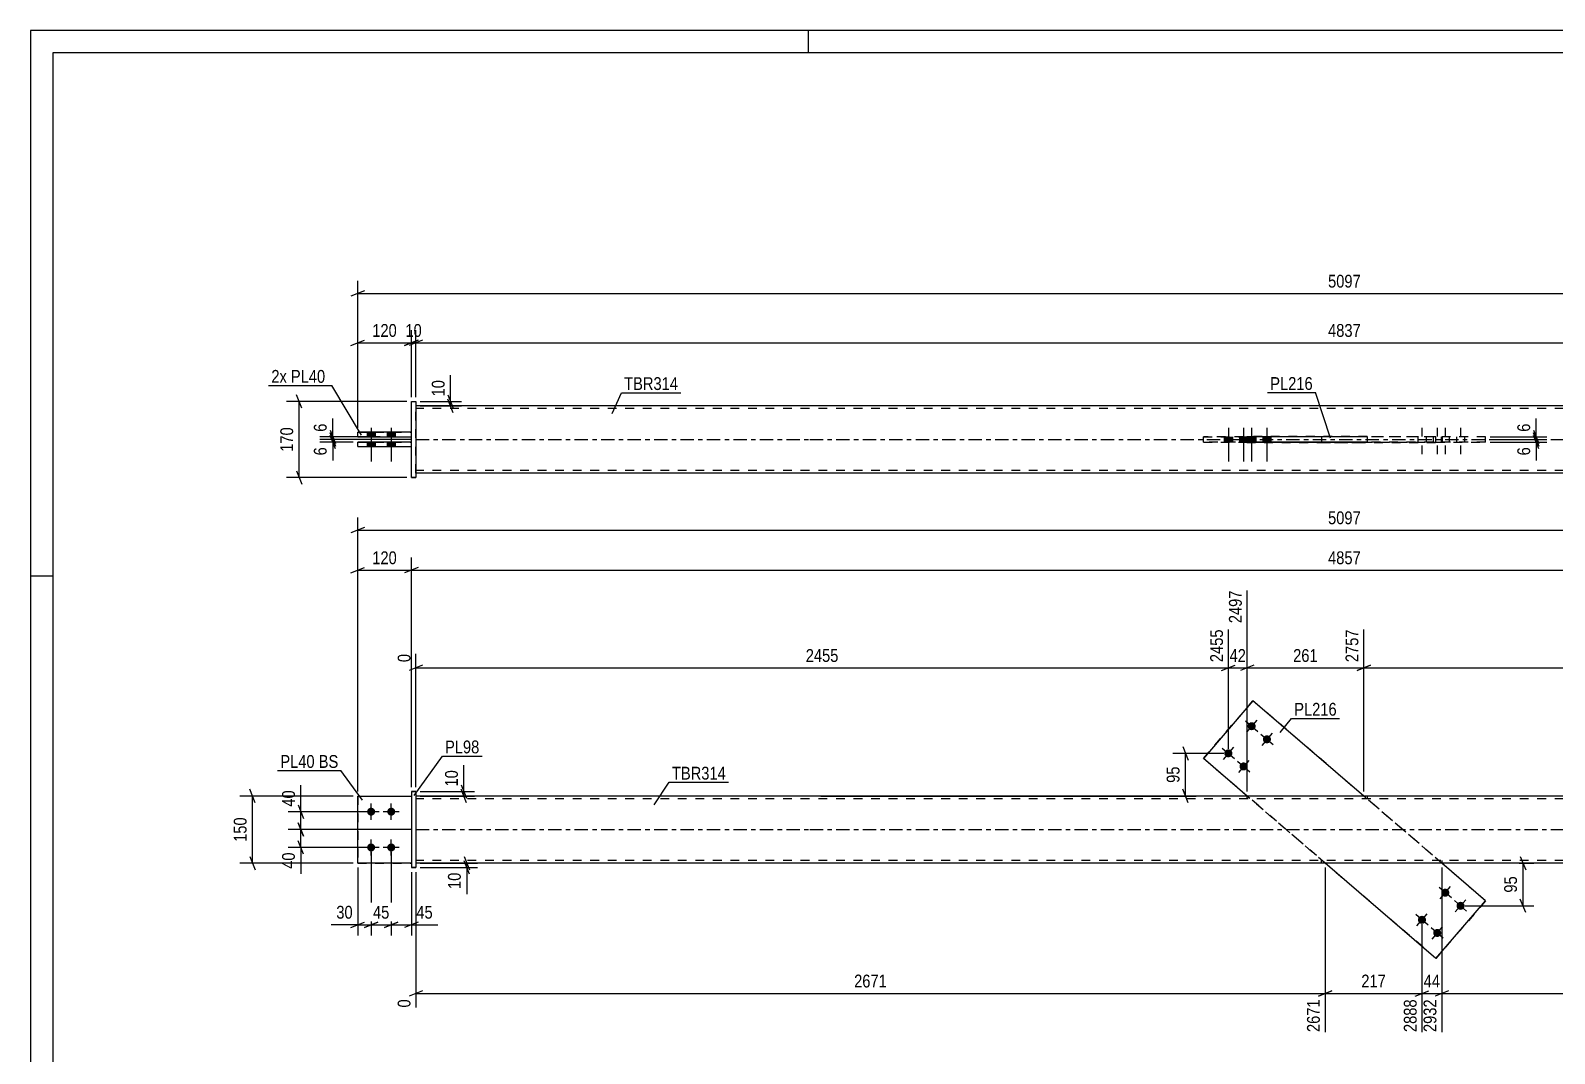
# Model space of a CAD drawing. Header units: millimetres. Extents: x 0 to 594, y 0 to 420.
# Drawn here: x 0 to 340.8, y 191.3 to 420 of the extents above; entities that cross this region are included whole.
import ezdxf

# ---------------------------------------------------------------- set-up
doc = ezdxf.new("R2010")
doc.units = ezdxf.units.MM
doc.linetypes.add('DXK_LINE_DOT2', pattern=[3.9198, 1.9599, -1.9599])
doc.linetypes.add('DXK_LINE_DOT3', pattern=[5.9187, 2.979, -0.9799, 0.9799, -0.9799])
doc.styles.add('Arial Narrow', font='ARIALN.TTF', dxfattribs={"height": 0.2})

# ---------------------------------------------------------------- blocks, each defined once
blk = doc.blocks.new('Unknown-580610075-1130')
at = {"color": 5, "linetype": 'Continuous'}
for p, q in [((594, 420), (0, 420)), ((0, 420), (0, 0)), ((174, 415), (174, 420)), ((589, 415), (5, 415)), ((5, 415), (5, 5)), ((5, 298), (0, 298))]:
    blk.add_line(p, q, dxfattribs=at)
blk = doc.blocks.new('Part-580610075-1679 - 1673')
at = {"color": 7, "linetype": 'DXK_LINE_DOT2'}
for p, q in [((73.17, 248.86), (73.17, 233.86)), ((73.17, 248.86), (85.17, 248.86)), ((85.17, 248.86), (85.17, 233.86)), ((73.17, 233.86), (85.17, 233.86))]:
    blk.add_line(p, q, dxfattribs=at)
blk = doc.blocks.new('Part-580610075-1700 - 1673')
at = {"color": 2, "linetype": 'Continuous'}
for p, q in [((174.17, 248.86), (86.17, 248.86)), ((413.37, 248.86), (174.27, 248.86)), ((174.17, 233.86), (86.17, 233.86)), ((413.37, 233.86), (174.27, 233.86))]:
    blk.add_line(p, q, dxfattribs=at)
at = {"color": 7, "linetype": 'DXK_LINE_DOT2'}
for p, q in [((86.17, 248.86), (86.17, 233.86)), ((271.96, 248.86), (271.96, 248.26)), ((298.93, 248.86), (298.93, 248.26)), ((174.17, 248.26), (86.17, 248.26)), ((413.37, 248.26), (174.27, 248.26)), ((174.17, 234.46), (86.17, 234.46)), ((413.37, 234.46), (174.27, 234.46)), ((288.71, 233.86), (288.71, 234.46)), ((315.68, 233.86), (315.68, 234.46))]:
    blk.add_line(p, q, dxfattribs=at)
at = {"color": 7, "linetype": 'DXK_LINE_DOT3'}
for p, q in [((86.17, 241.36), (174.17, 241.36)), ((174.27, 241.36), (413.37, 241.36))]:
    blk.add_line(p, q, dxfattribs=at)
blk = doc.blocks.new('Part-580610075-1684 - 1673')
at = {"color": 2, "linetype": 'Continuous'}
for p, q in [((73.17, 233.86), (73.17, 248.86)), ((73.17, 248.86), (85.17, 248.86)), ((85.17, 233.86), (73.17, 233.86))]:
    blk.add_line(p, q, dxfattribs=at)
at = {"color": 7, "linetype": 'DXK_LINE_DOT2'}
blk.add_line((85.17, 248.86), (85.17, 233.86), dxfattribs=at)
blk = doc.blocks.new('Bolt-580610075-1706 - 1673')
at = {"linetype": 'Continuous'}
for points in [[(273.07, 265.37), (273.26, 265.35), (273.44, 265.29), (273.6, 265.19), (273.74, 265.07), (273.85, 264.92), (273.93, 264.74), (273.97, 264.56), (273.97, 264.37), (273.93, 264.19), (273.85, 264.02), (273.74, 263.86), (273.6, 263.74), (273.44, 263.64), (273.26, 263.59), (273.07, 263.57), (272.89, 263.59), (272.71, 263.64), (272.54, 263.74), (272.4, 263.86), (272.29, 264.02), (272.22, 264.19), (272.18, 264.37), (272.18, 264.56), (272.22, 264.74), (272.29, 264.92), (272.4, 265.07), (272.54, 265.19), (272.71, 265.29), (272.89, 265.35)], [(276.48, 262.43), (276.67, 262.41), (276.85, 262.36), (277.01, 262.26), (277.15, 262.14), (277.26, 261.98), (277.34, 261.81), (277.38, 261.63), (277.38, 261.44), (277.34, 261.25), (277.26, 261.08), (277.15, 260.93), (277.01, 260.8), (276.85, 260.71), (276.67, 260.65), (276.48, 260.63), (276.3, 260.65), (276.12, 260.71), (275.96, 260.8), (275.82, 260.93), (275.71, 261.08), (275.63, 261.25), (275.59, 261.44), (275.59, 261.63), (275.63, 261.81), (275.71, 261.98), (275.82, 262.14), (275.96, 262.26), (276.12, 262.36), (276.3, 262.41)], [(267.86, 259.3), (268.04, 259.28), (268.22, 259.22), (268.39, 259.13), (268.53, 259), (268.64, 258.85), (268.71, 258.68), (268.75, 258.49), (268.75, 258.31), (268.71, 258.12), (268.64, 257.95), (268.53, 257.8), (268.39, 257.67), (268.22, 257.58), (268.04, 257.52), (267.86, 257.5), (267.67, 257.52), (267.49, 257.58), (267.33, 257.67), (267.19, 257.8), (267.08, 257.95), (267, 258.12), (266.96, 258.31), (266.96, 258.49), (267, 258.68), (267.08, 258.85), (267.19, 259), (267.33, 259.13), (267.49, 259.22), (267.67, 259.28)], [(271.27, 256.37), (271.46, 256.35), (271.64, 256.29), (271.8, 256.19), (271.94, 256.07), (272.05, 255.92), (272.13, 255.74), (272.16, 255.56), (272.16, 255.37), (272.13, 255.19), (272.05, 255.02), (271.94, 254.86), (271.8, 254.74), (271.64, 254.64), (271.46, 254.59), (271.27, 254.57), (271.08, 254.59), (270.9, 254.64), (270.74, 254.74), (270.6, 254.86), (270.49, 255.02), (270.41, 255.19), (270.37, 255.37), (270.37, 255.56), (270.41, 255.74), (270.49, 255.92), (270.6, 256.07), (270.74, 256.19), (270.9, 256.29), (271.08, 256.35)]]:
    blk.add_hatch(color=1, dxfattribs=at).paths.add_polyline_path(points)
at = {"color": 1, "linetype": 'Continuous'}
for p, q in [((274.25, 265.83), (271.9, 263.1)), ((271.71, 265.64), (274.44, 263.29)), ((275.12, 262.71), (277.85, 260.36)), ((277.66, 262.9), (275.31, 260.17)), ((266.49, 259.57), (269.22, 257.23)), ((269.03, 259.76), (266.68, 257.03)), ((269.9, 256.64), (272.63, 254.29)), ((272.44, 256.83), (270.1, 254.1))]:
    blk.add_line(p, q, dxfattribs=at)
blk = doc.blocks.new('Bolt-580610075-1707 - 1673')
at = {"linetype": 'Continuous'}
for points in [[(316.37, 228.15), (316.56, 228.13), (316.74, 228.07), (316.9, 227.97), (317.04, 227.85), (317.15, 227.7), (317.23, 227.52), (317.27, 227.34), (317.27, 227.15), (317.23, 226.97), (317.15, 226.8), (317.04, 226.64), (316.9, 226.52), (316.74, 226.42), (316.56, 226.37), (316.37, 226.35), (316.18, 226.37), (316, 226.42), (315.84, 226.52), (315.7, 226.64), (315.59, 226.8), (315.51, 226.97), (315.48, 227.15), (315.48, 227.34), (315.51, 227.52), (315.59, 227.7), (315.7, 227.85), (315.84, 227.97), (316, 228.07), (316.18, 228.13)], [(319.78, 225.21), (319.97, 225.19), (320.15, 225.14), (320.31, 225.04), (320.45, 224.92), (320.56, 224.76), (320.64, 224.59), (320.68, 224.41), (320.68, 224.22), (320.64, 224.03), (320.56, 223.86), (320.45, 223.71), (320.31, 223.58), (320.15, 223.49), (319.97, 223.43), (319.78, 223.41), (319.6, 223.43), (319.42, 223.49), (319.25, 223.58), (319.11, 223.71), (319, 223.86), (318.93, 224.03), (318.89, 224.22), (318.89, 224.41), (318.93, 224.59), (319, 224.76), (319.11, 224.92), (319.25, 225.04), (319.42, 225.14), (319.6, 225.19)], [(311.16, 222.08), (311.34, 222.06), (311.52, 222), (311.68, 221.91), (311.82, 221.78), (311.94, 221.63), (312.01, 221.46), (312.05, 221.27), (312.05, 221.09), (312.01, 220.9), (311.94, 220.73), (311.82, 220.58), (311.68, 220.45), (311.52, 220.36), (311.34, 220.3), (311.16, 220.28), (310.97, 220.3), (310.79, 220.36), (310.63, 220.45), (310.49, 220.58), (310.38, 220.73), (310.3, 220.9), (310.26, 221.09), (310.26, 221.27), (310.3, 221.46), (310.38, 221.63), (310.49, 221.78), (310.63, 221.91), (310.79, 222), (310.97, 222.06)], [(314.57, 219.15), (314.76, 219.13), (314.93, 219.07), (315.1, 218.97), (315.24, 218.85), (315.35, 218.7), (315.42, 218.52), (315.46, 218.34), (315.46, 218.15), (315.42, 217.97), (315.35, 217.8), (315.24, 217.64), (315.1, 217.52), (314.93, 217.42), (314.76, 217.37), (314.57, 217.35), (314.38, 217.37), (314.2, 217.42), (314.04, 217.52), (313.9, 217.64), (313.79, 217.8), (313.71, 217.97), (313.67, 218.15), (313.67, 218.34), (313.71, 218.52), (313.79, 218.7), (313.9, 218.85), (314.04, 218.97), (314.2, 219.07), (314.38, 219.13)]]:
    blk.add_hatch(color=1, dxfattribs=at).paths.add_polyline_path(points)
at = {"color": 1, "linetype": 'Continuous'}
for p, q in [((317.74, 226.07), (315.01, 228.42)), ((315.2, 225.88), (317.54, 228.61)), ((321.15, 223.14), (318.42, 225.49)), ((318.61, 222.95), (320.96, 225.68)), ((312.52, 220.01), (309.79, 222.35)), ((309.98, 219.81), (312.33, 222.54)), ((315.93, 217.07), (313.2, 219.42)), ((313.4, 216.88), (315.74, 219.61))]:
    blk.add_line(p, q, dxfattribs=at)
blk = doc.blocks.new('Bolt-580610075-1709 - 1673')
at = {"linetype": 'Continuous'}
for points in [[(76.17, 244.46, -1), (76.17, 246.26, -1)], [(80.67, 244.46, -1), (80.67, 246.26, -1)], [(76.17, 236.46, -1), (76.17, 238.26, -1)], [(80.67, 236.46, -1), (80.67, 238.26, -1)]]:
    blk.add_hatch(color=1, dxfattribs=at).paths.add_polyline_path(points)
at = {"color": 1, "linetype": 'Continuous'}
for p, q in [((76.17, 243.56), (76.17, 247.16)), ((80.67, 243.56), (80.67, 247.16)), ((77.97, 245.36), (74.37, 245.36)), ((82.47, 245.36), (78.87, 245.36)), ((76.17, 235.56), (76.17, 239.16)), ((80.67, 235.56), (80.67, 239.16)), ((77.97, 237.36), (74.37, 237.36)), ((82.47, 237.36), (78.87, 237.36))]:
    blk.add_line(p, q, dxfattribs=at)
blk = doc.blocks.new('Part-580610075-1715 - 1673')
at = {"color": 2, "linetype": 'Continuous'}
for p, q in [((273.35, 270.16), (262.27, 257.27)), ((273.35, 270.16), (273.35, 270.16)), ((298.13, 248.86), (273.35, 270.16)), ((272.06, 248.86), (262.27, 257.27)), ((262.27, 257.27), (262.27, 257.27)), ((314.29, 212.55), (289.51, 233.86)), ((325.37, 225.44), (315.58, 233.86)), ((314.29, 212.55), (325.37, 225.44)), ((325.37, 225.44), (325.37, 225.44)), ((314.29, 212.55), (314.29, 212.55))]:
    blk.add_line(p, q, dxfattribs=at)
at = {"color": 7, "linetype": 'DXK_LINE_DOT2'}
for p, q in [((262.27, 257.27), (273.35, 270.16)), ((325.37, 225.44), (273.35, 270.16)), ((314.29, 212.55), (262.27, 257.27)), ((289.51, 233.86), (272.06, 248.86)), ((315.58, 233.86), (298.13, 248.86)), ((325.37, 225.44), (314.29, 212.55))]:
    blk.add_line(p, q, dxfattribs=at)
blk = doc.blocks.new('Part-580610075-1720 - 1673')
at = {"color": 2, "linetype": 'Continuous'}
for p, q in [((86.17, 249.86), (85.17, 249.86)), ((85.17, 249.86), (85.17, 232.86)), ((86.17, 249.86), (86.17, 249.86)), ((86.17, 249.86), (86.17, 232.86)), ((85.17, 232.86), (86.17, 232.86))]:
    blk.add_line(p, q, dxfattribs=at)
at = {"color": 7, "linetype": 'DXK_LINE_DOT2'}
for p, q in [((85.17, 249.86), (86.17, 249.86)), ((86.17, 232.86), (85.17, 232.86))]:
    blk.add_line(p, q, dxfattribs=at)
blk = doc.blocks.new('Part-580610075-1418 - 1367')
at = {"color": 2, "linetype": 'Continuous'}
for p, q in [((73.17, 326.97), (73.17, 327.97)), ((85.17, 327.97), (73.17, 327.97)), ((73.17, 326.97), (73.17, 326.97)), ((73.17, 326.97), (85.17, 326.97))]:
    blk.add_line(p, q, dxfattribs=at)
at = {"color": 7, "linetype": 'DXK_LINE_DOT2'}
for p, q in [((73.17, 327.97), (85.17, 327.97)), ((85.17, 326.97), (85.17, 327.97)), ((73.17, 326.97), (85.17, 326.97))]:
    blk.add_line(p, q, dxfattribs=at)
blk = doc.blocks.new('Bolt-580610075-1370 - 1367')
at = {"linetype": 'Continuous'}
for points in [[(75.27, 329.17), (77.07, 329.17), (77.07, 330.17), (75.27, 330.17)], [(75.27, 329.17), (77.07, 329.17), (77.07, 330.17), (75.27, 330.17)], [(75.27, 326.97), (77.07, 326.97), (77.07, 327.97), (75.27, 327.97)], [(75.27, 326.97), (77.07, 326.97), (77.07, 327.97), (75.27, 327.97)], [(79.77, 329.17), (81.57, 329.17), (81.57, 330.17), (79.77, 330.17)], [(79.77, 329.17), (81.57, 329.17), (81.57, 330.17), (79.77, 330.17)], [(79.77, 326.97), (81.57, 326.97), (81.57, 327.97), (79.77, 327.97)], [(79.77, 326.97), (81.57, 326.97), (81.57, 327.97), (79.77, 327.97)]]:
    blk.add_hatch(color=1, dxfattribs=at).paths.add_polyline_path(points)
at = {"color": 1, "linetype": 'Continuous'}
for p, q in [((76.17, 331.17), (76.17, 323.67)), ((76.17, 331.17), (76.17, 323.67)), ((80.67, 331.17), (80.67, 323.67)), ((80.67, 331.17), (80.67, 323.67)), ((75.27, 330.17), (75.27, 329.17)), ((75.27, 330.17), (75.27, 329.17)), ((75.27, 327.97), (75.27, 326.97)), ((75.27, 327.97), (75.27, 326.97)), ((77.07, 330.17), (77.07, 329.17)), ((77.07, 330.17), (77.07, 329.17)), ((77.07, 327.97), (77.07, 326.97)), ((77.07, 327.97), (77.07, 326.97)), ((79.77, 330.17), (79.77, 329.17)), ((79.77, 330.17), (79.77, 329.17)), ((79.77, 327.97), (79.77, 326.97)), ((79.77, 327.97), (79.77, 326.97)), ((81.57, 330.17), (81.57, 329.17)), ((81.57, 330.17), (81.57, 329.17)), ((81.57, 327.97), (81.57, 326.97)), ((81.57, 327.97), (81.57, 326.97))]:
    blk.add_line(p, q, dxfattribs=at)
blk = doc.blocks.new('Bolt-580610075-1435 - 1367')
at = {"color": 1, "linetype": 'DXK_LINE_DOT2'}
for p, q in [((311.16, 331.16), (311.16, 323.66)), ((314.57, 331.16), (314.57, 323.66)), ((316.37, 331.16), (316.37, 323.66)), ((319.78, 331.16), (319.78, 323.66)), ((310.26, 329.16), (310.26, 327.96)), ((312.06, 329.16), (312.06, 327.96)), ((313.67, 329.16), (313.67, 327.96)), ((315.47, 329.16), (315.47, 327.96)), ((315.47, 329.16), (315.47, 327.96)), ((317.27, 329.16), (317.27, 327.96)), ((318.88, 329.16), (318.88, 327.96)), ((320.68, 329.16), (320.68, 327.96))]:
    blk.add_line(p, q, dxfattribs=at)
blk = doc.blocks.new('Part-580610075-1456 - 1367')
at = {"color": 2, "linetype": 'Continuous'}
for p, q in [((174.17, 336.06), (86.17, 336.06)), ((413.37, 336.06), (174.27, 336.06)), ((271.96, 329.26), (298.93, 329.26)), ((271.96, 329.26), (271.96, 329.16)), ((271.96, 327.96), (271.96, 327.86)), ((271.96, 327.86), (271.96, 327.86)), ((298.93, 327.86), (271.96, 327.86)), ((288.71, 329.26), (288.71, 329.16)), ((288.71, 327.86), (288.71, 327.96)), ((298.93, 329.26), (298.93, 327.86)), ((174.17, 321.06), (86.17, 321.06)), ((413.37, 321.06), (174.27, 321.06))]:
    blk.add_line(p, q, dxfattribs=at)
at = {"color": 7, "linetype": 'DXK_LINE_DOT2'}
for p, q in [((86.17, 321.06), (86.17, 336.06)), ((174.17, 335.46), (86.17, 335.46)), ((413.37, 335.46), (174.27, 335.46)), ((298.93, 329.26), (271.96, 329.26)), ((271.96, 327.86), (271.96, 329.16)), ((271.96, 327.86), (298.93, 327.86)), ((288.71, 329.26), (288.71, 329.26)), ((288.71, 329.26), (288.71, 329.26)), ((288.71, 329.26), (315.68, 329.26)), ((288.71, 329.26), (315.68, 329.26)), ((288.71, 329.16), (288.71, 327.86)), ((315.68, 327.86), (288.71, 327.86)), ((288.71, 327.86), (288.71, 327.86)), ((288.71, 327.86), (315.68, 327.86)), ((315.68, 329.26), (315.68, 327.86)), ((174.17, 321.66), (86.17, 321.66)), ((413.37, 321.66), (174.27, 321.66))]:
    blk.add_line(p, q, dxfattribs=at)
at = {"color": 7, "linetype": 'DXK_LINE_DOT3'}
for p, q in [((86.17, 328.56), (174.17, 328.56)), ((174.27, 328.56), (413.37, 328.56))]:
    blk.add_line(p, q, dxfattribs=at)
blk = doc.blocks.new('Part-580610075-1413 - 1367')
at = {"color": 2, "linetype": 'Continuous'}
for p, q in [((73.17, 329.17), (73.17, 330.17)), ((85.17, 330.17), (73.17, 330.17)), ((73.17, 329.17), (73.17, 329.17)), ((73.17, 329.17), (85.17, 329.17))]:
    blk.add_line(p, q, dxfattribs=at)
at = {"color": 7, "linetype": 'DXK_LINE_DOT2'}
for p, q in [((73.17, 330.17), (85.17, 330.17)), ((73.17, 329.17), (85.17, 329.17)), ((85.17, 329.17), (85.17, 330.17))]:
    blk.add_line(p, q, dxfattribs=at)
blk = doc.blocks.new('Part-580610075-1397 - 1367')
at = {"color": 2, "linetype": 'Continuous'}
for p, q in [((262.27, 327.96), (262.27, 329.16)), ((273.35, 327.96), (273.35, 329.16)), ((298.93, 329.16), (273.35, 329.16)), ((298.93, 327.96), (273.35, 327.96))]:
    blk.add_line(p, q, dxfattribs=at)
at = {"color": 7, "linetype": 'DXK_LINE_DOT2'}
for p, q in [((314.29, 329.16), (262.27, 329.16)), ((262.27, 329.16), (273.35, 329.16)), ((262.27, 327.96), (314.29, 327.96)), ((273.35, 327.96), (262.27, 327.96)), ((325.37, 329.16), (298.93, 329.16)), ((325.37, 327.96), (298.93, 327.96)), ((314.29, 327.96), (314.29, 329.16)), ((325.37, 329.16), (314.29, 329.16)), ((314.29, 327.96), (325.37, 327.96)), ((325.37, 327.96), (325.37, 329.16))]:
    blk.add_line(p, q, dxfattribs=at)
blk = doc.blocks.new('Part-580610075-1398 - 1367')
at = {"color": 2, "linetype": 'Continuous'}
for p, q in [((85.17, 337.06), (86.17, 337.06)), ((85.17, 320.06), (85.17, 337.06)), ((86.17, 337.06), (86.17, 337.06)), ((86.17, 337.06), (86.17, 320.06)), ((86.17, 320.06), (85.17, 320.06)), ((85.17, 320.06), (85.17, 320.06))]:
    blk.add_line(p, q, dxfattribs=at)
at = {"color": 7, "linetype": 'DXK_LINE_DOT2'}
for p, q in [((85.17, 337.06), (86.17, 337.06)), ((85.17, 320.06), (86.17, 320.06)), ((85.17, 320.06), (85.17, 320.06))]:
    blk.add_line(p, q, dxfattribs=at)
blk = doc.blocks.new('Bolt-580610075-1436 - 1367')
at = {"linetype": 'Continuous'}
for points in [[(268.76, 329.16), (266.96, 329.16), (266.96, 327.96), (268.76, 327.96)], [(272.17, 329.16), (270.37, 329.16), (270.37, 327.96), (272.17, 327.96)], [(273.97, 329.16), (272.17, 329.16), (272.17, 327.96), (273.97, 327.96)], [(277.38, 329.16), (275.58, 329.16), (275.58, 327.96), (277.38, 327.96)]]:
    blk.add_hatch(color=1, dxfattribs=at).paths.add_polyline_path(points)
at = {"color": 1, "linetype": 'Continuous'}
for p, q in [((267.86, 331.16), (267.86, 323.66)), ((271.27, 331.16), (271.27, 323.66)), ((273.07, 331.16), (273.07, 323.66)), ((276.48, 331.16), (276.48, 323.66)), ((266.96, 329.16), (266.96, 327.96)), ((268.76, 329.16), (268.76, 327.96)), ((270.37, 329.16), (270.37, 327.96)), ((272.17, 329.16), (272.17, 327.96)), ((272.17, 329.16), (272.17, 327.96)), ((273.97, 329.16), (273.97, 327.96)), ((275.58, 329.16), (275.58, 327.96)), ((277.38, 329.16), (277.38, 327.96))]:
    blk.add_line(p, q, dxfattribs=at)
blk = doc.blocks.new('StraightDimension-580610075-1850 - 1673')
at = {"color": 7, "linetype": 'Continuous'}
for p, q in [((315.58, 232.86), (315.58, 196.09)), ((311.16, 220.18), (311.16, 196.09)), ((309.66, 204.11), (312.66, 205.31)), ((311.16, 204.71), (315.58, 204.71)), ((317.08, 205.31), (314.08, 204.11))]:
    blk.add_line(p, q, dxfattribs=at)
at = {"color": 0}
blk.add_wipeout([(315.8, 205.46), (315.8, 209.66), (310.94, 209.66), (310.94, 205.46)], dxfattribs=at)
at = {"color": 3, "style": 'Arial Narrow'}
blk.add_text('44', height=2.863, dxfattribs=at).set_placement((311.54, 206.06))
at = {"color": 0, "linetype": 'Continuous'}
blk.add_wipeout([(314.98, 204.01), (310.78, 204.01), (310.78, 195.49), (314.98, 195.49)], dxfattribs=at)
at = {"color": 3, "linetype": 'Continuous', "style": 'Arial Narrow'}
blk.add_text('2932', height=2.863, rotation=90.0002, dxfattribs=at).set_placement((314.38, 196.09))
blk = doc.blocks.new('StraightDimension-580610075-1792 - 1673')
at = {"color": 7, "linetype": 'Continuous'}
for p, q in [((272.06, 249.86), (272.06, 294.8)), ((267.86, 259.4), (267.86, 286.1)), ((266.36, 276.89), (269.36, 278.09)), ((267.86, 277.49), (272.06, 277.49)), ((273.56, 278.09), (270.56, 276.89))]:
    blk.add_line(p, q, dxfattribs=at)
at = {"color": 0, "linetype": 'Continuous'}
blk.add_wipeout([(271.46, 295.4), (267.26, 295.4), (267.26, 286.89), (271.46, 286.89)], dxfattribs=at)
at = {"color": 0}
blk.add_wipeout([(272.38, 278.24), (272.38, 282.44), (267.53, 282.44), (267.53, 278.24)], dxfattribs=at)
at = {"color": 3, "linetype": 'Continuous', "style": 'Arial Narrow'}
blk.add_text('2497', height=2.863, rotation=90.0002, dxfattribs=at).set_placement((270.86, 287.49))
at = {"color": 3, "style": 'Arial Narrow'}
blk.add_text('42', height=2.863, dxfattribs=at).set_placement((268.13, 278.84))
blk = doc.blocks.new('StraightDimension-580610075-1891 - 1673')
at = {"color": 7, "linetype": 'Continuous'}
for p, q in [((96.97, 235.36), (98.17, 232.36)), ((87.17, 233.86), (99.97, 233.86)), ((87.17, 232.86), (99.97, 232.86)), ((98.17, 231.36), (96.97, 234.36)), ((97.57, 232.86), (97.57, 233.86))]:
    blk.add_line(p, q, dxfattribs=at)
at = {"color": 0}
blk.add_wipeout([(96.82, 232.33), (92.62, 232.33), (92.62, 227.48), (96.82, 227.48)], dxfattribs=at)
at = {"color": 7, "linetype": 'Continuous'}
blk.add_line((97.57, 232.86), (97.57, 226.95), dxfattribs=at)
blk.add_line((97.57, 232.86), (97.57, 226.95), dxfattribs=at)
at = {"color": 3, "style": 'Arial Narrow'}
blk.add_text('10', height=2.863, rotation=90.0002, dxfattribs=at).set_placement((96.22, 228.08))
blk = doc.blocks.new('StraightDimension-580610075-1827 - 1673')
at = {"color": 7, "linetype": 'Continuous'}
for p, q in [((76.17, 236.36), (76.17, 217.69)), ((73.17, 232.86), (73.17, 217.69)), ((71.67, 219.49), (74.67, 220.69)), ((73.17, 220.09), (76.17, 220.09)), ((77.67, 220.69), (74.67, 219.49))]:
    blk.add_line(p, q, dxfattribs=at)
at = {"color": 0}
blk.add_wipeout([(72.64, 220.84), (72.64, 225.04), (67.79, 225.04), (67.79, 220.84)], dxfattribs=at)
at = {"color": 7, "linetype": 'Continuous'}
blk.add_line((73.17, 220.09), (67.26, 220.09), dxfattribs=at)
blk.add_line((73.17, 220.09), (67.26, 220.09), dxfattribs=at)
at = {"color": 3, "style": 'Arial Narrow'}
blk.add_text('30', height=2.863, dxfattribs=at).set_placement((68.39, 221.44))
blk = doc.blocks.new('StraightDimension-580610075-1806 - 1673')
at = {"color": 7, "linetype": 'Continuous'}
for p, q in [((267.86, 259.4), (267.86, 286.1)), ((86.17, 250.86), (86.17, 280.62)), ((87.67, 278.09), (84.67, 276.89)), ((86.17, 277.49), (267.86, 277.49)), ((266.36, 276.89), (269.36, 278.09))]:
    blk.add_line(p, q, dxfattribs=at)
at = {"color": 0, "linetype": 'Continuous'}
for points in [[(267.26, 286.7), (263.06, 286.7), (263.06, 278.19), (267.26, 278.19)], [(85.57, 281.22), (81.37, 281.22), (81.37, 278.19), (85.57, 278.19)]]:
    blk.add_wipeout(points, dxfattribs=at)
at = {"color": 0}
blk.add_wipeout([(181.27, 278.24), (181.27, 282.44), (172.76, 282.44), (172.76, 278.24)], dxfattribs=at)
at = {"color": 3, "linetype": 'Continuous', "style": 'Arial Narrow'}
for s, height, p in [('2455', 2.863, (266.66, 278.79)), ('0', 2.86, (84.97, 278.79))]:
    blk.add_text(s, height=height, rotation=90.0002, dxfattribs=at).set_placement(p)
at = {"color": 3, "style": 'Arial Narrow'}
blk.add_text('2455', height=2.863, dxfattribs=at).set_placement((173.36, 278.84))
blk = doc.blocks.new('StraightDimension-580610075-1760 - 1673')
at = {"color": 7, "linetype": 'Continuous'}
for p, q in [((298.13, 249.86), (298.13, 286.1)), ((501.47, 250.86), (501.47, 286.1)), ((299.63, 278.09), (296.63, 276.89)), ((298.13, 277.49), (501.47, 277.49)), ((499.97, 276.89), (502.97, 278.09))]:
    blk.add_line(p, q, dxfattribs=at)
at = {"color": 0, "linetype": 'Continuous'}
blk.add_wipeout([(500.87, 286.7), (496.67, 286.7), (496.67, 278.19), (500.87, 278.19)], dxfattribs=at)
at = {"color": 0}
blk.add_wipeout([(404.06, 278.24), (404.06, 282.44), (395.55, 282.44), (395.55, 278.24)], dxfattribs=at)
at = {"color": 3, "linetype": 'Continuous', "style": 'Arial Narrow'}
blk.add_text('4837', height=2.863, rotation=90.0002, dxfattribs=at).set_placement((500.27, 278.79))
at = {"color": 3, "style": 'Arial Narrow'}
blk.add_text('2079', height=2.863, dxfattribs=at).set_placement((396.15, 278.84))
blk = doc.blocks.new('StraightDimension-580610075-2057 - 1673')
at = {"color": 7, "linetype": 'Continuous'}
for p, q in [((71.67, 298.74), (74.67, 299.94)), ((73.17, 249.86), (73.17, 302.19)), ((86.67, 299.94), (83.67, 298.74)), ((85.17, 250.86), (85.17, 302.19)), ((73.17, 299.34), (85.17, 299.34))]:
    blk.add_line(p, q, dxfattribs=at)
at = {"color": 0}
blk.add_wipeout([(82.51, 300.09), (82.51, 304.29), (75.83, 304.29), (75.83, 300.09)], dxfattribs=at)
at = {"color": 3, "style": 'Arial Narrow'}
blk.add_text('120', height=2.863, dxfattribs=at).set_placement((76.43, 300.69))
blk = doc.blocks.new('StraightDimension-580610075-1900 - 1673')
at = {"color": 7, "linetype": 'Continuous'}
for p, q in [((87.17, 249.86), (99.32, 249.86)), ((87.17, 248.86), (99.32, 248.86)), ((96.32, 251.36), (97.52, 248.36)), ((97.52, 247.36), (96.32, 250.36)), ((96.92, 248.86), (96.92, 249.86))]:
    blk.add_line(p, q, dxfattribs=at)
at = {"color": 0}
blk.add_wipeout([(96.17, 255.24), (91.97, 255.24), (91.97, 250.38), (96.17, 250.38)], dxfattribs=at)
at = {"color": 7, "linetype": 'Continuous'}
blk.add_line((96.92, 249.86), (96.92, 255.76), dxfattribs=at)
blk.add_line((96.92, 249.86), (96.92, 255.76), dxfattribs=at)
at = {"color": 3, "style": 'Arial Narrow'}
blk.add_text('10', height=2.863, rotation=90.0002, dxfattribs=at).set_placement((95.57, 250.98))
blk = doc.blocks.new('StraightDimension-580610075-1909 - 1673')
at = {"color": 7, "linetype": 'Continuous'}
for p, q in [((59.87, 246.86), (61.07, 243.86)), ((75.17, 245.36), (57.62, 245.36)), ((61.07, 239.86), (59.87, 242.86)), ((60.47, 241.36), (60.47, 245.36)), ((85.17, 241.36), (57.62, 241.36))]:
    blk.add_line(p, q, dxfattribs=at)
at = {"color": 0}
blk.add_wipeout([(59.72, 250.74), (55.52, 250.74), (55.52, 245.88), (59.72, 245.88)], dxfattribs=at)
at = {"color": 7, "linetype": 'Continuous'}
blk.add_line((60.47, 245.36), (60.47, 251.26), dxfattribs=at)
blk.add_line((60.47, 245.36), (60.47, 251.26), dxfattribs=at)
at = {"color": 3, "style": 'Arial Narrow'}
blk.add_text('40', height=2.863, rotation=90.0002, dxfattribs=at).set_placement((59.12, 246.48))
blk = doc.blocks.new('StraightDimension-580610075-1735 - 1673')
at = {"color": 7, "linetype": 'Continuous'}
for p, q in [((257.68, 259.9), (258.88, 256.9)), ((266.86, 258.4), (255.43, 258.4)), ((258.28, 248.86), (258.28, 258.4)), ((176.74, 248.86), (260.68, 248.86)), ((258.88, 247.36), (257.68, 250.36))]:
    blk.add_line(p, q, dxfattribs=at)
at = {"color": 0}
blk.add_wipeout([(257.53, 256.06), (253.33, 256.06), (253.33, 251.2), (257.53, 251.2)], dxfattribs=at)
at = {"color": 3, "style": 'Arial Narrow'}
blk.add_text('95', height=2.863, rotation=90.0002, dxfattribs=at).set_placement((256.93, 251.8))
blk = doc.blocks.new('StraightDimension-580610075-1746 - 1673')
at = {"color": 7, "linetype": 'Continuous'}
for p, q in [((73.17, 249.86), (73.17, 311.12)), ((74.67, 308.87), (71.67, 307.67)), ((73.17, 308.27), (514.47, 308.27))]:
    blk.add_line(p, q, dxfattribs=at)
at = {"color": 0}
blk.add_wipeout([(298.08, 309.02), (298.08, 313.22), (289.56, 313.22), (289.56, 309.02)], dxfattribs=at)
at = {"color": 3, "style": 'Arial Narrow'}
blk.add_text('5097', height=2.863, dxfattribs=at).set_placement((290.16, 309.62))
blk = doc.blocks.new('StraightDimension-580610075-2050 - 1673')
at = {"color": 7, "linetype": 'Continuous'}
for p, q in [((86.67, 299.94), (83.67, 298.74)), ((85.17, 250.86), (85.17, 302.19)), ((85.17, 299.34), (502.47, 299.34))]:
    blk.add_line(p, q, dxfattribs=at)
at = {"color": 0}
blk.add_wipeout([(298.08, 300.09), (298.08, 304.29), (289.56, 304.29), (289.56, 300.09)], dxfattribs=at)
at = {"color": 3, "style": 'Arial Narrow'}
blk.add_text('4857', height=2.863, dxfattribs=at).set_placement((290.16, 300.69))
blk = doc.blocks.new('StraightDimension-580610075-1772 - 1673')
at = {"color": 7, "linetype": 'Continuous'}
for p, q in [((272.06, 249.86), (272.06, 294.8)), ((298.13, 249.86), (298.13, 286.1)), ((273.56, 278.09), (270.56, 276.89)), ((272.06, 277.49), (298.13, 277.49)), ((296.63, 276.89), (299.63, 278.09))]:
    blk.add_line(p, q, dxfattribs=at)
at = {"color": 0, "linetype": 'Continuous'}
blk.add_wipeout([(297.53, 286.7), (293.33, 286.7), (293.33, 278.19), (297.53, 278.19)], dxfattribs=at)
at = {"color": 0}
blk.add_wipeout([(288.44, 278.24), (288.44, 282.44), (281.75, 282.44), (281.75, 278.24)], dxfattribs=at)
at = {"color": 3, "linetype": 'Continuous', "style": 'Arial Narrow'}
blk.add_text('2757', height=2.863, rotation=90.0002, dxfattribs=at).set_placement((296.93, 278.79))
at = {"color": 3, "style": 'Arial Narrow'}
blk.add_text('261', height=2.863, dxfattribs=at).set_placement((282.35, 278.84))
blk = doc.blocks.new('StraightDimension-580610075-1813 - 1673')
at = {"color": 7, "linetype": 'Continuous'}
for p, q in [((80.67, 236.36), (80.67, 217.69)), ((85.17, 231.86), (85.17, 217.69)), ((79.17, 219.49), (82.17, 220.69)), ((80.67, 220.09), (85.17, 220.09)), ((86.67, 220.69), (83.67, 219.49))]:
    blk.add_line(p, q, dxfattribs=at)
at = {"color": 0}
blk.add_wipeout([(90.55, 220.84), (90.55, 225.04), (85.69, 225.04), (85.69, 220.84)], dxfattribs=at)
at = {"color": 7, "linetype": 'Continuous'}
blk.add_line((85.17, 220.09), (91.08, 220.09), dxfattribs=at)
blk.add_line((85.17, 220.09), (91.08, 220.09), dxfattribs=at)
at = {"color": 3, "style": 'Arial Narrow'}
blk.add_text('45', height=2.863, dxfattribs=at).set_placement((86.29, 221.44))
blk = doc.blocks.new('StraightDimension-580610075-1820 - 1673')
at = {"color": 7, "linetype": 'Continuous'}
for p, q in [((76.17, 236.36), (76.17, 217.69)), ((80.67, 236.36), (80.67, 217.69)), ((74.67, 219.49), (77.67, 220.69)), ((76.17, 220.09), (80.67, 220.09)), ((82.17, 220.69), (79.17, 219.49))]:
    blk.add_line(p, q, dxfattribs=at)
at = {"color": 0}
blk.add_wipeout([(80.85, 220.84), (80.85, 225.04), (75.99, 225.04), (75.99, 220.84)], dxfattribs=at)
at = {"color": 3, "style": 'Arial Narrow'}
blk.add_text('45', height=2.863, dxfattribs=at).set_placement((76.59, 221.44))
blk = doc.blocks.new('StraightDimension-580610075-1838 - 1673')
at = {"color": 7, "linetype": 'Continuous'}
for p, q in [((315.58, 232.86), (315.58, 196.09)), ((501.47, 231.86), (501.47, 196.09)), ((317.08, 205.31), (314.08, 204.11)), ((315.58, 204.71), (501.47, 204.71)), ((499.97, 204.11), (502.97, 205.31))]:
    blk.add_line(p, q, dxfattribs=at)
at = {"color": 0}
blk.add_wipeout([(412.78, 205.46), (412.78, 209.66), (404.27, 209.66), (404.27, 205.46)], dxfattribs=at)
at = {"color": 0, "linetype": 'Continuous'}
blk.add_wipeout([(500.87, 204.01), (496.67, 204.01), (496.67, 195.49), (500.87, 195.49)], dxfattribs=at)
at = {"color": 3, "style": 'Arial Narrow'}
blk.add_text('1905', height=2.863, dxfattribs=at).set_placement((404.87, 206.06))
at = {"color": 3, "linetype": 'Continuous', "style": 'Arial Narrow'}
blk.add_text('4837', height=2.863, rotation=90.0002, dxfattribs=at).set_placement((500.27, 196.09))
blk = doc.blocks.new('StraightDimension-580610075-1864 - 1673')
at = {"color": 7, "linetype": 'Continuous'}
for p, q in [((289.51, 232.86), (289.51, 196.09)), ((311.16, 220.18), (311.16, 196.09)), ((291.01, 205.31), (288.01, 204.11)), ((289.51, 204.71), (311.16, 204.71)), ((309.66, 204.11), (312.66, 205.31))]:
    blk.add_line(p, q, dxfattribs=at)
at = {"color": 0}
blk.add_wipeout([(303.67, 205.46), (303.67, 209.66), (296.99, 209.66), (296.99, 205.46)], dxfattribs=at)
at = {"color": 0, "linetype": 'Continuous'}
blk.add_wipeout([(310.56, 204.01), (306.36, 204.01), (306.36, 195.49), (310.56, 195.49)], dxfattribs=at)
at = {"color": 3, "style": 'Arial Narrow'}
blk.add_text('217', height=2.863, dxfattribs=at).set_placement((297.59, 206.06))
at = {"color": 3, "linetype": 'Continuous', "style": 'Arial Narrow'}
blk.add_text('2888', height=2.863, rotation=90.0002, dxfattribs=at).set_placement((309.96, 196.09))
blk = doc.blocks.new('StraightDimension-580610075-1878 - 1673')
at = {"color": 7, "linetype": 'Continuous'}
for p, q in [((86.17, 231.86), (86.17, 201.58)), ((289.51, 232.86), (289.51, 196.09)), ((87.67, 205.31), (84.67, 204.11)), ((86.17, 204.71), (289.51, 204.71)), ((288.01, 204.11), (291.01, 205.31))]:
    blk.add_line(p, q, dxfattribs=at)
at = {"color": 0}
blk.add_wipeout([(192.09, 205.46), (192.09, 209.66), (183.58, 209.66), (183.58, 205.46)], dxfattribs=at)
at = {"color": 0, "linetype": 'Continuous'}
for points in [[(85.57, 204.01), (81.37, 204.01), (81.37, 200.98), (85.57, 200.98)], [(288.91, 204.01), (284.71, 204.01), (284.71, 195.49), (288.91, 195.49)]]:
    blk.add_wipeout(points, dxfattribs=at)
at = {"color": 3, "style": 'Arial Narrow'}
blk.add_text('2671', height=2.863, dxfattribs=at).set_placement((184.18, 206.06))
at = {"color": 3, "linetype": 'Continuous', "style": 'Arial Narrow'}
for s, height, p in [('0', 2.86, (84.97, 201.58)), ('2671', 2.863, (288.31, 196.09))]:
    blk.add_text(s, height=height, rotation=90.0002, dxfattribs=at).set_placement(p)
blk = doc.blocks.new('StraightDimension-580610075-1922 - 1673')
at = {"color": 7, "linetype": 'Continuous'}
for p, q in [((59.87, 242.86), (61.07, 239.86)), ((85.17, 241.36), (57.62, 241.36)), ((61.07, 235.86), (59.87, 238.86)), ((60.47, 237.36), (60.47, 241.36)), ((75.17, 237.36), (57.62, 237.36))]:
    blk.add_line(p, q, dxfattribs=at)
at = {"color": 0}
blk.add_wipeout([(59.72, 236.83), (55.52, 236.83), (55.52, 231.98), (59.72, 231.98)], dxfattribs=at)
at = {"color": 7, "linetype": 'Continuous'}
blk.add_line((60.47, 237.36), (60.47, 231.45), dxfattribs=at)
blk.add_line((60.47, 237.36), (60.47, 231.45), dxfattribs=at)
at = {"color": 3, "style": 'Arial Narrow'}
blk.add_text('40', height=2.863, rotation=90.0002, dxfattribs=at).set_placement((59.12, 232.58))
blk = doc.blocks.new('StraightDimension-580610075-1979 - 1673')
at = {"color": 7, "linetype": 'Continuous'}
for p, q in [((72.17, 248.86), (46.82, 248.86)), ((50.27, 247.36), (49.07, 250.36)), ((49.67, 233.86), (49.67, 248.86)), ((49.07, 235.36), (50.27, 232.36)), ((72.17, 233.86), (46.82, 233.86))]:
    blk.add_line(p, q, dxfattribs=at)
at = {"color": 0}
blk.add_wipeout([(48.92, 244.7), (44.72, 244.7), (44.72, 238.01), (48.92, 238.01)], dxfattribs=at)
at = {"color": 3, "style": 'Arial Narrow'}
blk.add_text('150', height=2.863, rotation=90.0002, dxfattribs=at).set_placement((48.32, 238.61))
blk = doc.blocks.new('StraightDimension-580610075-1993 - 1673')
at = {"color": 7, "linetype": 'Continuous'}
for p, q in [((333.15, 235.36), (334.35, 232.36)), ((332.91, 233.86), (336.15, 233.86)), ((333.75, 224.31), (333.75, 233.86)), ((334.35, 222.81), (333.15, 225.81)), ((320.78, 224.31), (336.15, 224.31))]:
    blk.add_line(p, q, dxfattribs=at)
at = {"color": 0}
blk.add_wipeout([(333, 231.51), (328.8, 231.51), (328.8, 226.66), (333, 226.66)], dxfattribs=at)
at = {"color": 3, "style": 'Arial Narrow'}
blk.add_text('95', height=2.863, rotation=90.0002, dxfattribs=at).set_placement((332.4, 227.26))
blk = doc.blocks.new('StraightDimension-580610075-1471 - 1367')
at = {"color": 7, "linetype": 'Continuous'}
for p, q in [((93.35, 338.56), (94.55, 335.56)), ((94.55, 334.56), (93.35, 337.56)), ((87.17, 337.06), (96.35, 337.06)), ((87.17, 336.06), (96.35, 336.06)), ((93.95, 336.06), (93.95, 337.06))]:
    blk.add_line(p, q, dxfattribs=at)
at = {"color": 0}
blk.add_wipeout([(93.2, 342.44), (89, 342.44), (89, 337.59), (93.2, 337.59)], dxfattribs=at)
at = {"color": 7, "linetype": 'Continuous'}
blk.add_line((93.95, 337.06), (93.95, 342.97), dxfattribs=at)
blk.add_line((93.95, 337.06), (93.95, 342.97), dxfattribs=at)
at = {"color": 3, "style": 'Arial Narrow'}
blk.add_text('10', height=2.863, rotation=90.0002, dxfattribs=at).set_placement((92.6, 338.19))
blk = doc.blocks.new('StraightDimension-580610075-1540 - 1367')
at = {"color": 7, "linetype": 'Continuous'}
for p, q in [((336.09, 330.66), (337.29, 327.66)), ((326.37, 329.16), (339.09, 329.16)), ((326.37, 328.56), (339.09, 328.56)), ((337.29, 327.06), (336.09, 330.06)), ((336.69, 328.56), (336.69, 329.16))]:
    blk.add_line(p, q, dxfattribs=at)
at = {"color": 0}
blk.add_wipeout([(335.94, 332.72), (331.74, 332.72), (331.74, 329.69), (335.94, 329.69)], dxfattribs=at)
at = {"color": 7, "linetype": 'Continuous'}
blk.add_line((336.69, 329.16), (336.69, 333.24), dxfattribs=at)
blk.add_line((336.69, 329.16), (336.69, 333.24), dxfattribs=at)
at = {"color": 3, "style": 'Arial Narrow'}
blk.add_text('6', height=2.86, rotation=90.0002, dxfattribs=at).set_placement((335.34, 330.29))
blk = doc.blocks.new('StraightDimension-580610075-1525 - 1367')
at = {"color": 7, "linetype": 'Continuous'}
for p, q in [((60.68, 335.56), (59.48, 338.56)), ((84.17, 337.06), (57.23, 337.06)), ((60.08, 320.06), (60.08, 337.06)), ((59.48, 321.56), (60.68, 318.56)), ((84.17, 320.06), (57.23, 320.06))]:
    blk.add_line(p, q, dxfattribs=at)
at = {"color": 0}
blk.add_wipeout([(59.33, 331.91), (55.13, 331.91), (55.13, 325.22), (59.33, 325.22)], dxfattribs=at)
at = {"color": 3, "style": 'Arial Narrow'}
blk.add_text('170', height=2.863, rotation=90.0002, dxfattribs=at).set_placement((58.73, 325.82))
blk = doc.blocks.new('StraightDimension-580610075-1536 - 1367')
at = {"color": 7, "linetype": 'Continuous'}
for p, q in [((326.37, 328.56), (339.09, 328.56)), ((326.37, 327.96), (339.09, 327.96)), ((336.09, 330.06), (337.29, 327.06)), ((337.29, 326.46), (336.09, 329.46)), ((336.69, 327.96), (336.69, 328.56))]:
    blk.add_line(p, q, dxfattribs=at)
at = {"color": 0}
blk.add_wipeout([(335.94, 327.44), (331.74, 327.44), (331.74, 324.41), (335.94, 324.41)], dxfattribs=at)
at = {"color": 7, "linetype": 'Continuous'}
blk.add_line((336.69, 327.96), (336.69, 323.89), dxfattribs=at)
blk.add_line((336.69, 327.96), (336.69, 323.89), dxfattribs=at)
at = {"color": 3, "style": 'Arial Narrow'}
blk.add_text('6', height=2.86, rotation=90.0002, dxfattribs=at).set_placement((335.34, 325.01))
blk = doc.blocks.new('StraightDimension-580610075-1489 - 1367')
at = {"color": 7, "linetype": 'Continuous'}
for p, q in [((66.98, 330.67), (68.18, 327.67)), ((78.17, 329.17), (64.73, 329.17)), ((85.17, 328.56), (64.73, 328.56)), ((68.18, 327.06), (66.98, 330.06)), ((67.58, 328.56), (67.58, 329.17))]:
    blk.add_line(p, q, dxfattribs=at)
at = {"color": 0}
blk.add_wipeout([(66.83, 332.72), (62.63, 332.72), (62.63, 329.69), (66.83, 329.69)], dxfattribs=at)
at = {"color": 7, "linetype": 'Continuous'}
blk.add_line((67.58, 329.17), (67.58, 333.25), dxfattribs=at)
blk.add_line((67.58, 329.17), (67.58, 333.25), dxfattribs=at)
at = {"color": 3, "style": 'Arial Narrow'}
blk.add_text('6', height=2.86, rotation=90.0002, dxfattribs=at).set_placement((66.23, 330.29))
blk = doc.blocks.new('StraightDimension-580610075-1508 - 1367')
at = {"color": 7, "linetype": 'Continuous'}
for p, q in [((85.17, 328.56), (64.73, 328.56)), ((72.17, 327.97), (64.73, 327.97)), ((66.98, 330.06), (68.18, 327.06)), ((68.18, 326.47), (66.98, 329.47)), ((67.58, 327.97), (67.58, 328.56))]:
    blk.add_line(p, q, dxfattribs=at)
at = {"color": 0}
blk.add_wipeout([(66.83, 327.44), (62.63, 327.44), (62.63, 324.41), (66.83, 324.41)], dxfattribs=at)
at = {"color": 7, "linetype": 'Continuous'}
blk.add_line((67.58, 327.97), (67.58, 323.89), dxfattribs=at)
blk.add_line((67.58, 327.97), (67.58, 323.89), dxfattribs=at)
at = {"color": 3, "style": 'Arial Narrow'}
blk.add_text('6', height=2.86, rotation=90.0002, dxfattribs=at).set_placement((66.23, 325.01))
blk = doc.blocks.new('StraightDimension-580610075-1545 - 1367')
at = {"color": 7, "linetype": 'Continuous'}
for p, q in [((74.67, 361.77), (71.67, 360.57)), ((73.17, 331.17), (73.17, 364.02)), ((73.17, 361.17), (514.47, 361.17))]:
    blk.add_line(p, q, dxfattribs=at)
at = {"color": 0}
blk.add_wipeout([(298.08, 361.92), (298.08, 366.12), (289.56, 366.12), (289.56, 361.92)], dxfattribs=at)
at = {"color": 3, "style": 'Arial Narrow'}
blk.add_text('5097', height=2.863, dxfattribs=at).set_placement((290.16, 362.52))
blk = doc.blocks.new('StraightDimension-580610075-1556 - 1367')
at = {"color": 7, "linetype": 'Continuous'}
for p, q in [((85.17, 338.06), (85.17, 353.01)), ((86.17, 338.06), (86.17, 353.01)), ((83.67, 349.56), (86.67, 350.76)), ((87.67, 350.76), (84.67, 349.56)), ((85.17, 350.16), (86.17, 350.16))]:
    blk.add_line(p, q, dxfattribs=at)
at = {"color": 0}
blk.add_wipeout([(88.1, 350.91), (88.1, 355.11), (83.24, 355.11), (83.24, 350.91)], dxfattribs=at)
at = {"color": 3, "style": 'Arial Narrow'}
blk.add_text('10', height=2.863, dxfattribs=at).set_placement((83.84, 351.51))
blk = doc.blocks.new('StraightDimension-580610075-1566 - 1367')
at = {"color": 7, "linetype": 'Continuous'}
for p, q in [((73.17, 331.17), (73.17, 353.01)), ((85.17, 338.06), (85.17, 353.01)), ((71.67, 349.56), (74.67, 350.76)), ((73.17, 350.16), (85.17, 350.16)), ((86.67, 350.76), (83.67, 349.56))]:
    blk.add_line(p, q, dxfattribs=at)
at = {"color": 0}
blk.add_wipeout([(82.51, 350.91), (82.51, 355.11), (75.83, 355.11), (75.83, 350.91)], dxfattribs=at)
at = {"color": 3, "style": 'Arial Narrow'}
blk.add_text('120', height=2.863, dxfattribs=at).set_placement((76.43, 351.51))
blk = doc.blocks.new('StraightDimension-580610075-1576 - 1367')
at = {"color": 7, "linetype": 'Continuous'}
for p, q in [((86.17, 338.06), (86.17, 353.01)), ((87.67, 350.76), (84.67, 349.56)), ((86.17, 350.16), (501.47, 350.16))]:
    blk.add_line(p, q, dxfattribs=at)
at = {"color": 0}
blk.add_wipeout([(298.08, 350.91), (298.08, 355.11), (289.56, 355.11), (289.56, 350.91)], dxfattribs=at)
at = {"color": 3, "style": 'Arial Narrow'}
blk.add_text('4837', height=2.863, dxfattribs=at).set_placement((290.16, 351.51))
blk = doc.blocks.new('Mark-580610075-1696 - 1673')
at = {"color": 0}
blk.add_wipeout([(155.49, 252.53), (155.49, 255.53), (143.44, 255.53), (143.44, 252.53)], dxfattribs=at)
blk.add_wipeout([(155.49, 252.53), (155.49, 255.53), (143.44, 255.53), (143.44, 252.53)], dxfattribs=at)
at = {"color": 30, "linetype": 'Continuous'}
for p, q in [((139.44, 246.88), (142.84, 251.93)), ((142.84, 251.93), (156.09, 251.93))]:
    blk.add_line(p, q, dxfattribs=at)
at = {"color": 3, "style": 'Arial Narrow'}
blk.add_text('TBR314', height=2.863, dxfattribs=at).set_placement((143.44, 252.53))
blk = doc.blocks.new('Mark-580610075-1711 - 1673')
at = {"color": 0}
blk.add_wipeout([(292.09, 266.82), (292.09, 269.82), (282.59, 269.82), (282.59, 266.82)], dxfattribs=at)
blk.add_wipeout([(292.09, 266.82), (292.09, 269.82), (282.59, 269.82), (282.59, 266.82)], dxfattribs=at)
at = {"color": 30, "linetype": 'Continuous'}
for p, q in [((279.45, 263.03), (281.99, 266.22)), ((281.99, 266.22), (292.69, 266.22))]:
    blk.add_line(p, q, dxfattribs=at)
at = {"color": 3, "style": 'Arial Narrow'}
blk.add_text('PL216', height=2.863, dxfattribs=at).set_placement((282.59, 266.82))
blk = doc.blocks.new('Mark-580610075-1716 - 1673')
at = {"color": 0}
blk.add_wipeout([(100.37, 258.4), (100.37, 261.4), (92.7, 261.4), (92.7, 258.4)], dxfattribs=at)
blk.add_wipeout([(100.37, 258.4), (100.37, 261.4), (92.7, 261.4), (92.7, 258.4)], dxfattribs=at)
at = {"color": 30, "linetype": 'Continuous'}
for p, q in [((85.81, 248.94), (92.1, 257.8)), ((92.1, 257.8), (100.97, 257.8))]:
    blk.add_line(p, q, dxfattribs=at)
at = {"color": 3, "style": 'Arial Narrow'}
blk.add_text('PL98', height=2.863, dxfattribs=at).set_placement((92.7, 258.4))
blk = doc.blocks.new('MarkSet-580610075-2089 - 1673')
at = {"color": 0}
blk.add_wipeout([(63.55, 255.15), (63.55, 258.15), (55.87, 258.15), (55.87, 255.15)], dxfattribs=at)
blk.add_wipeout([(63.55, 255.15), (63.55, 258.15), (55.87, 258.15), (55.87, 255.15)], dxfattribs=at)
blk.add_wipeout([(68.83, 255.15), (68.83, 258.15), (64.45, 258.15), (64.45, 255.15)], dxfattribs=at)
blk.add_wipeout([(68.83, 255.15), (68.83, 258.15), (64.45, 258.15), (64.45, 255.15)], dxfattribs=at)
at = {"color": 30, "linetype": 'Continuous'}
for p in [(55.27, 254.55), (74.21, 247.92)]:
    blk.add_line(p, (69.43, 254.55), dxfattribs=at)
at = {"color": 3, "style": 'Arial Narrow'}
for s, p in [('PL40', (55.87, 255.15)), ('BS', (64.45, 255.15))]:
    blk.add_text(s, height=2.863, dxfattribs=at).set_placement(p)
blk = doc.blocks.new('Mark-580610075-1392 - 1367')
at = {"color": 0}
blk.add_wipeout([(286.74, 339.64), (286.74, 342.64), (277.23, 342.64), (277.23, 339.64)], dxfattribs=at)
blk.add_wipeout([(286.74, 339.64), (286.74, 342.64), (277.23, 342.64), (277.23, 339.64)], dxfattribs=at)
at = {"color": 30, "linetype": 'Continuous'}
for p in [(276.63, 339.04), (290.72, 328.87)]:
    blk.add_line(p, (287.34, 339.04), dxfattribs=at)
at = {"color": 3, "style": 'Arial Narrow'}
blk.add_text('PL216', height=2.863, dxfattribs=at).set_placement((277.23, 339.64))
blk = doc.blocks.new('Mark-580610075-1452 - 1367')
at = {"color": 0}
blk.add_wipeout([(144.81, 339.63), (144.81, 342.63), (132.75, 342.63), (132.75, 339.63)], dxfattribs=at)
blk.add_wipeout([(144.81, 339.63), (144.81, 342.63), (132.75, 342.63), (132.75, 339.63)], dxfattribs=at)
at = {"color": 30, "linetype": 'Continuous'}
for p, q in [((130.04, 334.37), (132.15, 339.03)), ((132.15, 339.03), (145.41, 339.03))]:
    blk.add_line(p, q, dxfattribs=at)
at = {"color": 3, "style": 'Arial Narrow'}
blk.add_text('TBR314', height=2.863, dxfattribs=at).set_placement((132.75, 339.63))
blk = doc.blocks.new('MarkSet-580610075-1664 - 1367')
at = {"color": 0}
blk.add_wipeout([(57.33, 341.24), (57.33, 344.24), (53.86, 344.24), (53.86, 341.24)], dxfattribs=at)
blk.add_wipeout([(57.33, 341.24), (57.33, 344.24), (53.86, 344.24), (53.86, 341.24)], dxfattribs=at)
blk.add_wipeout([(65.91, 341.24), (65.91, 344.24), (58.23, 344.24), (58.23, 341.24)], dxfattribs=at)
blk.add_wipeout([(65.91, 341.24), (65.91, 344.24), (58.23, 344.24), (58.23, 341.24)], dxfattribs=at)
at = {"color": 30, "linetype": 'Continuous'}
for p in [(53.26, 340.64), (74.02, 329.55)]:
    blk.add_line(p, (67.41, 340.64), dxfattribs=at)
at = {"color": 3, "style": 'Arial Narrow'}
for s, p in [('2x', (53.86, 341.24)), ('PL40', (58.23, 341.24))]:
    blk.add_text(s, height=2.863, dxfattribs=at).set_placement(p)

msp = doc.modelspace()

# ---------------------------------------------------------------- block references
for name in ['Unknown-580610075-1130', 'Part-580610075-1398 - 1367', 'Part-580610075-1456 - 1367', 'Bolt-580610075-1370 - 1367', 'Bolt-580610075-1436 - 1367', 'Bolt-580610075-1435 - 1367', 'Part-580610075-1413 - 1367', 'Part-580610075-1418 - 1367', 'Part-580610075-1397 - 1367', 'Part-580610075-1715 - 1673', 'Bolt-580610075-1706 - 1673', 'Part-580610075-1679 - 1673', 'Part-580610075-1684 - 1673', 'Part-580610075-1720 - 1673', 'Part-580610075-1700 - 1673', 'Bolt-580610075-1709 - 1673', 'Bolt-580610075-1707 - 1673']:
    msp.add_blockref(name, (0, 0))

# ---------------------------------------------------------------- next in the draw order: block references
for name in ['StraightDimension-580610075-1471 - 1367', 'StraightDimension-580610075-1525 - 1367', 'StraightDimension-580610075-1540 - 1367', 'StraightDimension-580610075-1792 - 1673', 'StraightDimension-580610075-1760 - 1673', 'StraightDimension-580610075-1827 - 1673', 'StraightDimension-580610075-1891 - 1673', 'StraightDimension-580610075-1850 - 1673']:
    msp.add_blockref(name, (0, 0))

# ---------------------------------------------------------------- next in the draw order: block references
for name in ['StraightDimension-580610075-1489 - 1367', 'StraightDimension-580610075-1536 - 1367', 'StraightDimension-580610075-1806 - 1673', 'StraightDimension-580610075-1813 - 1673', 'StraightDimension-580610075-1838 - 1673']:
    msp.add_blockref(name, (0, 0))

# ---------------------------------------------------------------- next in the draw order: block references
for name in ['StraightDimension-580610075-1508 - 1367', 'StraightDimension-580610075-2057 - 1673', 'StraightDimension-580610075-1735 - 1673', 'StraightDimension-580610075-1820 - 1673', 'StraightDimension-580610075-1993 - 1673', 'StraightDimension-580610075-1864 - 1673']:
    msp.add_blockref(name, (0, 0))

# ---------------------------------------------------------------- next in the draw order: block references
for name in ['StraightDimension-580610075-1545 - 1367', 'StraightDimension-580610075-1900 - 1673', 'StraightDimension-580610075-1909 - 1673', 'StraightDimension-580610075-1878 - 1673']:
    msp.add_blockref(name, (0, 0))

# ---------------------------------------------------------------- next in the draw order: block references
for name in ['StraightDimension-580610075-1556 - 1367', 'StraightDimension-580610075-1746 - 1673', 'StraightDimension-580610075-1922 - 1673']:
    msp.add_blockref(name, (0, 0))

# ---------------------------------------------------------------- next in the draw order: block references
for name in ['StraightDimension-580610075-1566 - 1367', 'StraightDimension-580610075-2050 - 1673', 'StraightDimension-580610075-1979 - 1673']:
    msp.add_blockref(name, (0, 0))

# ---------------------------------------------------------------- next in the draw order: block references
for name in ['StraightDimension-580610075-1576 - 1367', 'MarkSet-580610075-1664 - 1367', 'StraightDimension-580610075-1772 - 1673', 'Mark-580610075-1716 - 1673', 'MarkSet-580610075-2089 - 1673', 'Mark-580610075-1696 - 1673']:
    msp.add_blockref(name, (0, 0))

# ---------------------------------------------------------------- next in the draw order: block references
for name in ['Mark-580610075-1452 - 1367', 'Mark-580610075-1392 - 1367', 'Mark-580610075-1711 - 1673']:
    msp.add_blockref(name, (0, 0))

doc.saveas('drawing.dxf')
